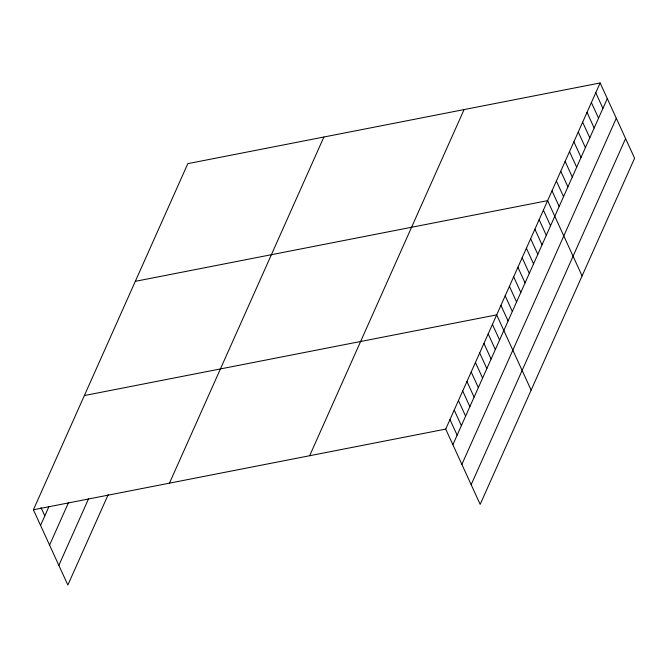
<?xml version="1.0" encoding="UTF-8"?>
<svg xmlns="http://www.w3.org/2000/svg" width="668" height="668" viewBox="0 0 668 668"><rect width="100%" height="100%" fill="white"/><g stroke="black" fill="none" stroke-linecap="round" stroke-linejoin="round"><path stroke-width="1" d="M108.199 494.621L67.86 585.043L33.4 509.784L187.825 163.643L600.14 82.957L634.6 158.216L480.175 504.357L445.715 429.098L600.14 82.957M40.556 525.407L49.048 506.369M49.566 545.088L68.67 502.252M58.851 565.362L88.577 498.729M169.463 483.156L323.888 137.015M309.651 455.718L464.076 109.585M452.871 444.721L607.295 98.58M461.88 464.402L616.305 118.261M471.165 484.676L625.59 138.535M135.32 281.328L547.635 200.642L582.095 275.909M84.36 395.556L496.675 314.87L531.135 390.129M33.4 509.784L445.715 429.098M595.764 92.76L602.92 108.383M591.389 102.571L598.545 118.194M587.013 112.374L594.169 127.997M582.638 122.186L589.794 137.808M578.263 131.988L585.418 147.611M573.887 141.8L581.043 157.423M569.512 151.603L576.668 167.225M565.136 161.414L572.292 177.037M560.761 171.217L567.917 186.84M556.386 181.028L563.541 196.651M552.01 190.831L559.166 206.454M543.393 210.161L550.541 225.784M539.143 219.68L546.299 235.303M534.901 229.199L542.049 244.822M530.651 238.718L537.807 254.341M526.401 248.237L533.557 263.86M522.159 257.756L529.306 273.379M517.909 267.275L525.065 282.898M513.667 276.794L520.815 292.417M509.417 286.313L516.573 301.936M505.175 295.832L512.323 311.455M500.925 305.351L508.081 320.974M492.433 324.389L499.58 340.012M488.183 333.908L495.339 349.531M483.941 343.427L491.089 359.05M479.691 352.946L486.847 368.569M475.441 362.465L482.597 378.088M471.199 371.984L478.346 387.607M466.949 381.503L474.105 397.126M462.707 391.022L469.855 406.645M458.457 400.541L465.613 416.164M454.215 410.06L461.363 425.683M449.965 419.579L457.121 435.202M41.015 507.613L44.798 515.888"/></g></svg>
